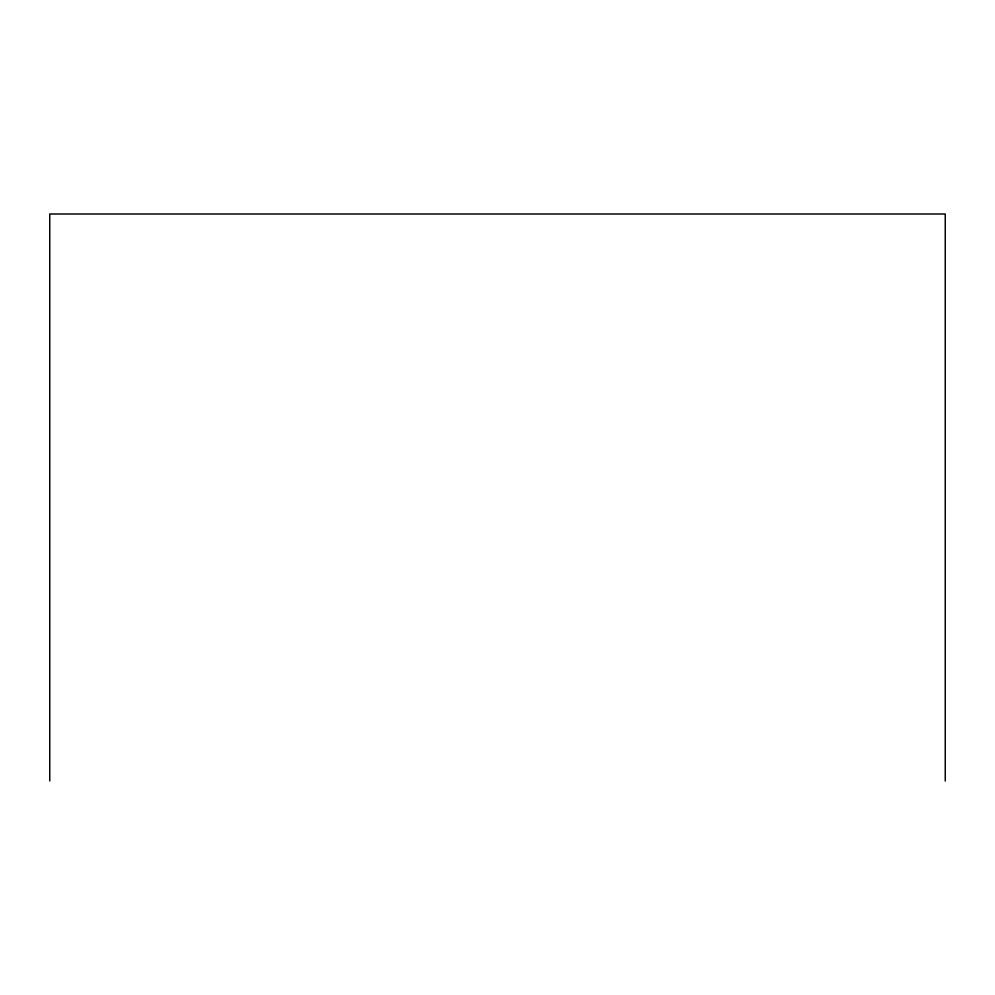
<?xml version="1.0" encoding="UTF-8"?>
<svg xmlns="http://www.w3.org/2000/svg" width="995" height="995" viewBox="0 0 995 995"><rect width="100%" height="100%" fill="white"/><g stroke="black" fill="none" stroke-linecap="round" stroke-linejoin="round"><path stroke-width="1.49" d="M945.25 781L945.25 214L49.75 214L49.75 781"/></g></svg>
